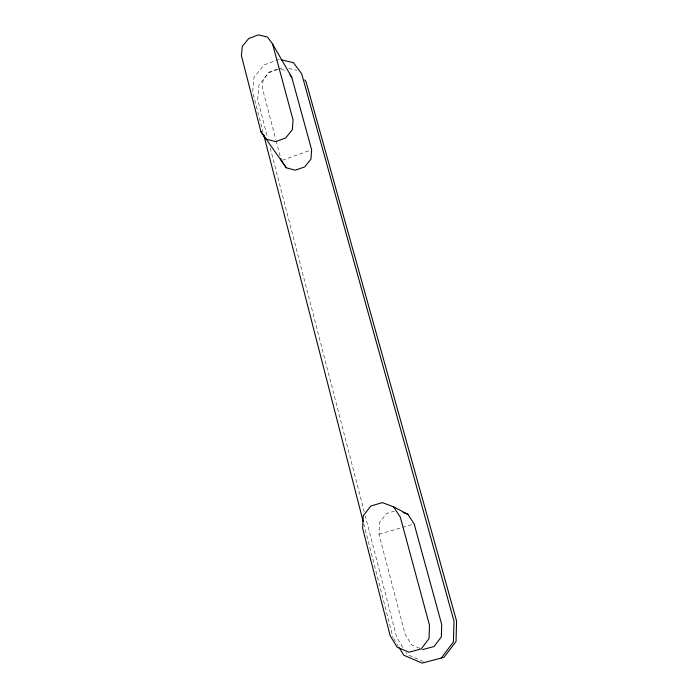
<?xml version="1.0" encoding="UTF-8"?>
<svg xmlns="http://www.w3.org/2000/svg" width="698" height="698" viewBox="0 0 698 698"><rect width="100%" height="100%" fill="white"/><g stroke="black" fill="none" stroke-linecap="round" stroke-linejoin="round"><path stroke-width="0.52" stroke-dasharray="3.49 2.62" d="M419.664 648.302L411.637 644.908L405.154 634.395L378.962 534.197L379.511 522.575L386.518 513.484L394.379 511.18M279.034 59.321L264.027 64.931L253.993 77.33L252.676 91.9L262.998 132.009M277.246 69.076L269.219 72.069L263.181 79.528L262.413 88.297L275.841 139.652M277.725 69.477L268.843 72.784L258.958 85.016L257.684 99.413L267.491 137.375M278.711 69.111L283.641 67.278M282.324 160.252L310.627 150.157M378.962 534.197L413.146 524.303M288.71 68.465L296.816 70.358M281.128 69.372L285.918 70.498M423.45 661.442L407.239 654.541L406.131 652.717M402.798 647.273L396.682 637.283L365.333 515.996M393.628 638.6L398.148 645.99M276.111 140.699L280.221 156.422M270.222 147.924L364.251 511.782M363.737 523.666L393.07 637.675"/><path stroke-width="1.05" d="M441.249 658.031L453.43 641.924L453.997 621.133L301.667 73.761L293.396 62.645L281.085 59.792M422.674 649.568L434.051 646.523L441.337 636.908L441.712 624.466L414.184 524.006L407.894 514.313L393.646 506.879L382.364 502.621L370.786 506.033L363.257 515.787L362.62 528.238L390.217 635.861L397.127 647.186L408.958 652.211L421.182 648.931L429.034 638.574L429.479 625.181L400.347 517.262L393.646 506.879M260.895 131.599L286.355 167.808L295.298 170.216L304.721 166.883L310.976 159.057L311.64 149.791L291.808 77.417L272.534 43.922L267.369 36.942L258.277 34.9L248.715 38.53L242.285 46.434L241.421 55.648L260.895 131.599L266.182 139.146L275.631 141.615L285.63 138.012L292.296 129.706L293.055 119.925L272.534 43.922M403.086 512.498L407.894 514.313M304.747 79.904L306.003 81.596L456.579 621.028L456.038 641.453L444.068 657.28L422.203 663.1L403.793 655.239L399.273 647.84M289.958 74.904L291.808 77.417M286.355 167.808L281.32 160.61L280.771 158.516M263.809 135.176L363.196 521.554"/></g></svg>
